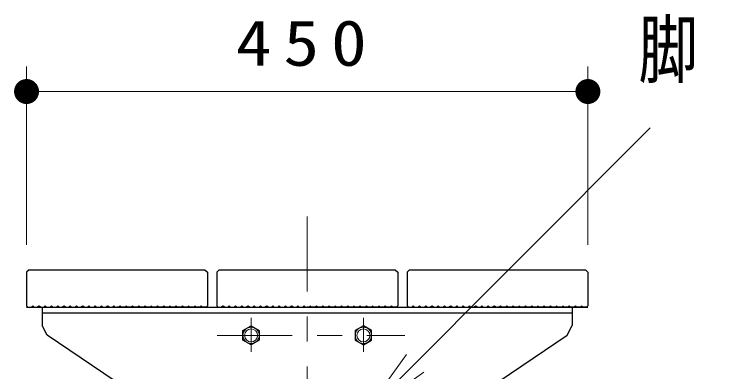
# Model space of a CAD drawing. Units: millimetres on the paper, scale 1:20. Extents: x -767 to 0, y -77 to 257.
# Drawn here: x -120.2 to -91.99, y 128.27 to 142.58 of the extents above; entities that cross this region are included whole.
import ezdxf

# ---------------------------------------------------------------- set-up
doc = ezdxf.new("R2010")
doc.units = ezdxf.units.MM
doc.linetypes.add('USER2', pattern=[6, 3, -1, 1, -1])
doc.layers.add('LY_1', color=7, linetype='Continuous', lineweight=25)
doc.styles.add('ＭＳ ゴシック', font='')
doc.styles.get('ＭＳ ゴシック').set_extended_font_data('MS Gothic')

# ---------------------------------------------------------------- blocks, each defined once
blk = doc.blocks.new('open_arrow')
at = {"color": 0, "linetype": 'Continuous', "lineweight": -2}
blk.add_lwpolyline([(7.5, 1.25), (0, 0), (7.5, -1.25)], dxfattribs=at)
blk = doc.blocks.new('filled_dot')
at = {"color": 0, "linetype": 'Continuous', "lineweight": -2, "const_width": 1.25}
blk.add_lwpolyline([(-0.625, 0, 1), (0.625, 0, 1)], format="xyb", close=True, dxfattribs=at)

msp = doc.modelspace()

# ---------------------------------------------------------------- linework, layer by layer
at = {"layer": 'LY_1', "lineweight": 13}
for p, q in [((-119.698, 133.353), (-119.698, 140.484)), ((-97.198, 133.353), (-97.198, 140.484)), ((-119.698, 139.484), (-97.198, 139.484)), ((-106.243, 126.49), (-94.701, 138.032))]:
    msp.add_line(p, q, dxfattribs=at)
at = {"layer": 'LY_1', "linetype": 'USER2', "lineweight": 13}
for p, q in [((-108.448, 134.48), (-108.448, 110.634)), ((-110.698, 130.43), (-110.698, 129.072)), ((-106.198, 130.43), (-106.198, 129.072)), ((-112.054, 129.728), (-104.538, 129.728))]:
    msp.add_line(p, q, dxfattribs=at)
at = {"layer": 'LY_1', "color": 32}
for p, q in [((-119.598, 132.353), (-119.698, 132.253)), ((-119.598, 132.353), (-112.548, 132.353)), ((-112.548, 132.353), (-112.448, 132.253)), ((-111.973, 132.353), (-112.073, 132.253)), ((-111.973, 132.353), (-104.923, 132.353)), ((-104.923, 132.353), (-104.823, 132.253)), ((-104.348, 132.353), (-104.448, 132.253)), ((-104.348, 132.353), (-97.298, 132.353)), ((-97.298, 132.353), (-97.198, 132.253)), ((-119.698, 132.253), (-119.698, 130.903)), ((-112.448, 132.253), (-112.448, 130.903)), ((-112.073, 132.253), (-112.073, 130.903)), ((-104.823, 132.253), (-104.823, 130.903)), ((-104.448, 132.253), (-104.448, 130.903)), ((-97.198, 132.253), (-97.198, 130.903)), ((-119.698, 130.903), (-119.648, 130.853)), ((-112.448, 130.903), (-112.498, 130.853)), ((-112.073, 130.903), (-112.023, 130.853)), ((-104.823, 130.903), (-104.873, 130.853)), ((-104.448, 130.903), (-104.398, 130.853)), ((-97.198, 130.903), (-97.248, 130.853)), ((-119.648, 130.853), (-119.504, 130.853)), ((-119.392, 130.853), (-119.254, 130.853)), ((-119.142, 130.853), (-119.004, 130.853)), ((-118.892, 130.853), (-118.754, 130.853)), ((-118.642, 130.853), (-118.504, 130.853)), ((-118.392, 130.853), (-118.254, 130.853)), ((-118.142, 130.853), (-118.004, 130.853)), ((-117.892, 130.853), (-117.754, 130.853)), ((-117.642, 130.853), (-117.504, 130.853)), ((-117.392, 130.853), (-117.254, 130.853)), ((-117.142, 130.853), (-117.004, 130.853)), ((-116.892, 130.853), (-116.754, 130.853)), ((-116.642, 130.853), (-116.504, 130.853)), ((-116.392, 130.853), (-116.254, 130.853)), ((-116.142, 130.853), (-116.073, 130.853)), ((-116.004, 130.853), (-116.073, 130.853)), ((-115.754, 130.853), (-115.892, 130.853)), ((-115.504, 130.853), (-115.642, 130.853)), ((-115.254, 130.853), (-115.392, 130.853)), ((-115.004, 130.853), (-115.142, 130.853)), ((-114.754, 130.853), (-114.892, 130.853)), ((-114.504, 130.853), (-114.642, 130.853)), ((-114.254, 130.853), (-114.392, 130.853)), ((-114.004, 130.853), (-114.142, 130.853)), ((-113.754, 130.853), (-113.892, 130.853)), ((-113.504, 130.853), (-113.642, 130.853)), ((-113.254, 130.853), (-113.392, 130.853)), ((-113.004, 130.853), (-113.142, 130.853)), ((-112.754, 130.853), (-112.892, 130.853)), ((-112.498, 130.853), (-112.642, 130.853)), ((-112.023, 130.853), (-111.879, 130.853)), ((-111.767, 130.853), (-111.629, 130.853)), ((-111.517, 130.853), (-111.379, 130.853)), ((-111.267, 130.853), (-111.129, 130.853)), ((-111.017, 130.853), (-110.879, 130.853)), ((-110.767, 130.853), (-110.629, 130.853)), ((-110.517, 130.853), (-110.379, 130.853)), ((-110.267, 130.853), (-110.129, 130.853)), ((-110.017, 130.853), (-109.879, 130.853)), ((-109.767, 130.853), (-109.629, 130.853)), ((-109.517, 130.853), (-109.379, 130.853)), ((-109.267, 130.853), (-109.129, 130.853)), ((-109.017, 130.853), (-108.879, 130.853)), ((-108.767, 130.853), (-108.629, 130.853)), ((-108.517, 130.853), (-108.448, 130.853)), ((-108.379, 130.853), (-108.448, 130.853)), ((-108.129, 130.853), (-108.267, 130.853)), ((-107.879, 130.853), (-108.017, 130.853)), ((-107.629, 130.853), (-107.767, 130.853)), ((-107.379, 130.853), (-107.517, 130.853)), ((-107.129, 130.853), (-107.267, 130.853)), ((-106.879, 130.853), (-107.017, 130.853)), ((-106.629, 130.853), (-106.767, 130.853)), ((-106.379, 130.853), (-106.517, 130.853)), ((-106.129, 130.853), (-106.267, 130.853)), ((-105.879, 130.853), (-106.017, 130.853)), ((-105.629, 130.853), (-105.767, 130.853)), ((-105.379, 130.853), (-105.517, 130.853)), ((-105.129, 130.853), (-105.267, 130.853)), ((-104.873, 130.853), (-105.017, 130.853)), ((-104.398, 130.853), (-104.254, 130.853)), ((-104.142, 130.853), (-104.004, 130.853)), ((-103.892, 130.853), (-103.754, 130.853)), ((-103.642, 130.853), (-103.504, 130.853)), ((-103.392, 130.853), (-103.254, 130.853)), ((-103.142, 130.853), (-103.004, 130.853)), ((-102.892, 130.853), (-102.754, 130.853)), ((-102.642, 130.853), (-102.504, 130.853)), ((-102.392, 130.853), (-102.254, 130.853)), ((-102.142, 130.853), (-102.004, 130.853)), ((-101.892, 130.853), (-101.754, 130.853)), ((-101.642, 130.853), (-101.504, 130.853)), ((-101.392, 130.853), (-101.254, 130.853)), ((-101.142, 130.853), (-101.004, 130.853)), ((-100.892, 130.853), (-100.823, 130.853)), ((-100.754, 130.853), (-100.823, 130.853)), ((-100.504, 130.853), (-100.642, 130.853)), ((-100.254, 130.853), (-100.392, 130.853)), ((-100.004, 130.853), (-100.142, 130.853)), ((-99.754, 130.853), (-99.892, 130.853)), ((-99.504, 130.853), (-99.642, 130.853)), ((-99.254, 130.853), (-99.392, 130.853)), ((-99.004, 130.853), (-99.142, 130.853)), ((-98.754, 130.853), (-98.892, 130.853)), ((-98.504, 130.853), (-98.642, 130.853)), ((-98.254, 130.853), (-98.392, 130.853)), ((-98.004, 130.853), (-98.142, 130.853)), ((-97.754, 130.853), (-97.892, 130.853)), ((-97.504, 130.853), (-97.642, 130.853)), ((-97.248, 130.853), (-97.392, 130.853))]:
    msp.add_line(p, q, dxfattribs=at)
at = {"layer": 'LY_1'}
for p, q in [((-119.698, 130.853), (-97.198, 130.853)), ((-119.459, 130.899), (-119.504, 130.853)), ((-119.392, 130.853), (-119.437, 130.899)), ((-119.209, 130.899), (-119.254, 130.853)), ((-119.142, 130.853), (-119.187, 130.899)), ((-119.073, 130.853), (-119.073, 130.128)), ((-119.073, 130.628), (-97.823, 130.628)), ((-118.959, 130.899), (-119.004, 130.853)), ((-118.892, 130.853), (-118.937, 130.899)), ((-118.709, 130.899), (-118.754, 130.853)), ((-118.642, 130.853), (-118.687, 130.899)), ((-118.459, 130.899), (-118.504, 130.853)), ((-118.392, 130.853), (-118.437, 130.899)), ((-118.209, 130.899), (-118.254, 130.853)), ((-118.142, 130.853), (-118.187, 130.899)), ((-117.959, 130.899), (-118.004, 130.853)), ((-117.892, 130.853), (-117.937, 130.899)), ((-117.709, 130.899), (-117.754, 130.853)), ((-117.642, 130.853), (-117.687, 130.899)), ((-117.459, 130.899), (-117.504, 130.853)), ((-117.392, 130.853), (-117.437, 130.899)), ((-117.209, 130.899), (-117.254, 130.853)), ((-117.142, 130.853), (-117.187, 130.899)), ((-116.959, 130.899), (-117.004, 130.853)), ((-116.892, 130.853), (-116.937, 130.899)), ((-116.709, 130.899), (-116.754, 130.853)), ((-116.642, 130.853), (-116.687, 130.899)), ((-116.459, 130.899), (-116.504, 130.853)), ((-116.392, 130.853), (-116.437, 130.899)), ((-116.209, 130.899), (-116.254, 130.853)), ((-116.142, 130.853), (-116.187, 130.899)), ((-116.004, 130.853), (-115.959, 130.899)), ((-115.937, 130.899), (-115.892, 130.853)), ((-115.754, 130.853), (-115.709, 130.899)), ((-115.687, 130.899), (-115.642, 130.853)), ((-115.504, 130.853), (-115.459, 130.899)), ((-115.437, 130.899), (-115.392, 130.853)), ((-115.254, 130.853), (-115.209, 130.899)), ((-115.187, 130.899), (-115.142, 130.853)), ((-115.004, 130.853), (-114.959, 130.899)), ((-114.937, 130.899), (-114.892, 130.853)), ((-114.754, 130.853), (-114.709, 130.899)), ((-114.687, 130.899), (-114.642, 130.853)), ((-114.504, 130.853), (-114.459, 130.899)), ((-114.437, 130.899), (-114.392, 130.853)), ((-114.254, 130.853), (-114.209, 130.899)), ((-114.187, 130.899), (-114.142, 130.853)), ((-114.004, 130.853), (-113.959, 130.899)), ((-113.937, 130.899), (-113.892, 130.853)), ((-113.754, 130.853), (-113.709, 130.899)), ((-113.687, 130.899), (-113.642, 130.853)), ((-113.504, 130.853), (-113.459, 130.899)), ((-113.437, 130.899), (-113.392, 130.853)), ((-113.254, 130.853), (-113.209, 130.899)), ((-113.187, 130.899), (-113.142, 130.853)), ((-113.004, 130.853), (-112.959, 130.899)), ((-112.937, 130.899), (-112.892, 130.853)), ((-112.754, 130.853), (-112.709, 130.899)), ((-112.687, 130.899), (-112.642, 130.853)), ((-111.834, 130.899), (-111.879, 130.853)), ((-111.767, 130.853), (-111.812, 130.899)), ((-111.584, 130.899), (-111.629, 130.853)), ((-111.517, 130.853), (-111.562, 130.899)), ((-111.334, 130.899), (-111.379, 130.853)), ((-111.267, 130.853), (-111.312, 130.899)), ((-111.084, 130.899), (-111.129, 130.853)), ((-111.017, 130.853), (-111.062, 130.899)), ((-110.834, 130.899), (-110.879, 130.853)), ((-110.767, 130.853), (-110.812, 130.899)), ((-110.584, 130.899), (-110.629, 130.853)), ((-110.517, 130.853), (-110.562, 130.899)), ((-110.334, 130.899), (-110.379, 130.853)), ((-110.267, 130.853), (-110.312, 130.899)), ((-110.084, 130.899), (-110.129, 130.853)), ((-110.017, 130.853), (-110.062, 130.899)), ((-109.834, 130.899), (-109.879, 130.853)), ((-109.767, 130.853), (-109.812, 130.899)), ((-109.584, 130.899), (-109.629, 130.853)), ((-109.517, 130.853), (-109.562, 130.899)), ((-109.334, 130.899), (-109.379, 130.853)), ((-109.267, 130.853), (-109.312, 130.899)), ((-109.084, 130.899), (-109.129, 130.853)), ((-109.017, 130.853), (-109.062, 130.899)), ((-108.834, 130.899), (-108.879, 130.853)), ((-108.767, 130.853), (-108.812, 130.899)), ((-108.584, 130.899), (-108.629, 130.853)), ((-108.517, 130.853), (-108.562, 130.899)), ((-108.379, 130.853), (-108.334, 130.899)), ((-108.312, 130.899), (-108.267, 130.853)), ((-108.129, 130.853), (-108.084, 130.899)), ((-108.062, 130.899), (-108.017, 130.853)), ((-107.879, 130.853), (-107.834, 130.899)), ((-107.812, 130.899), (-107.767, 130.853)), ((-107.629, 130.853), (-107.584, 130.899)), ((-107.562, 130.899), (-107.517, 130.853)), ((-107.379, 130.853), (-107.334, 130.899)), ((-107.312, 130.899), (-107.267, 130.853)), ((-107.129, 130.853), (-107.084, 130.899)), ((-107.062, 130.899), (-107.017, 130.853)), ((-106.879, 130.853), (-106.834, 130.899)), ((-106.812, 130.899), (-106.767, 130.853)), ((-106.629, 130.853), (-106.584, 130.899)), ((-106.562, 130.899), (-106.517, 130.853)), ((-106.379, 130.853), (-106.334, 130.899)), ((-106.312, 130.899), (-106.267, 130.853)), ((-106.129, 130.853), (-106.084, 130.899)), ((-106.062, 130.899), (-106.017, 130.853)), ((-105.879, 130.853), (-105.834, 130.899)), ((-105.812, 130.899), (-105.767, 130.853)), ((-105.629, 130.853), (-105.584, 130.899)), ((-105.562, 130.899), (-105.517, 130.853)), ((-105.379, 130.853), (-105.334, 130.899)), ((-105.312, 130.899), (-105.267, 130.853)), ((-105.129, 130.853), (-105.084, 130.899)), ((-105.062, 130.899), (-105.017, 130.853)), ((-104.209, 130.899), (-104.254, 130.853)), ((-104.142, 130.853), (-104.187, 130.899)), ((-103.959, 130.899), (-104.004, 130.853)), ((-103.892, 130.853), (-103.937, 130.899)), ((-103.709, 130.899), (-103.754, 130.853)), ((-103.642, 130.853), (-103.687, 130.899)), ((-103.459, 130.899), (-103.504, 130.853)), ((-103.392, 130.853), (-103.437, 130.899)), ((-103.209, 130.899), (-103.254, 130.853)), ((-103.142, 130.853), (-103.187, 130.899)), ((-102.959, 130.899), (-103.004, 130.853)), ((-102.892, 130.853), (-102.937, 130.899)), ((-102.709, 130.899), (-102.754, 130.853)), ((-102.642, 130.853), (-102.687, 130.899)), ((-102.459, 130.899), (-102.504, 130.853)), ((-102.392, 130.853), (-102.437, 130.899)), ((-102.209, 130.899), (-102.254, 130.853)), ((-102.142, 130.853), (-102.187, 130.899)), ((-101.959, 130.899), (-102.004, 130.853)), ((-101.892, 130.853), (-101.937, 130.899)), ((-101.709, 130.899), (-101.754, 130.853)), ((-101.642, 130.853), (-101.687, 130.899)), ((-101.459, 130.899), (-101.504, 130.853)), ((-101.392, 130.853), (-101.437, 130.899)), ((-101.209, 130.899), (-101.254, 130.853)), ((-101.142, 130.853), (-101.187, 130.899)), ((-100.959, 130.899), (-101.004, 130.853)), ((-100.892, 130.853), (-100.937, 130.899)), ((-100.754, 130.853), (-100.709, 130.899)), ((-100.687, 130.899), (-100.642, 130.853)), ((-100.504, 130.853), (-100.459, 130.899)), ((-100.437, 130.899), (-100.392, 130.853)), ((-100.254, 130.853), (-100.209, 130.899)), ((-100.187, 130.899), (-100.142, 130.853)), ((-100.004, 130.853), (-99.959, 130.899)), ((-99.937, 130.899), (-99.892, 130.853)), ((-99.754, 130.853), (-99.709, 130.899)), ((-99.687, 130.899), (-99.642, 130.853)), ((-99.504, 130.853), (-99.459, 130.899)), ((-99.437, 130.899), (-99.392, 130.853)), ((-99.254, 130.853), (-99.209, 130.899)), ((-99.187, 130.899), (-99.142, 130.853)), ((-99.004, 130.853), (-98.959, 130.899)), ((-98.937, 130.899), (-98.892, 130.853)), ((-98.754, 130.853), (-98.709, 130.899)), ((-98.687, 130.899), (-98.642, 130.853)), ((-98.504, 130.853), (-98.459, 130.899)), ((-98.437, 130.899), (-98.392, 130.853)), ((-98.254, 130.853), (-98.209, 130.899)), ((-98.187, 130.899), (-98.142, 130.853)), ((-98.004, 130.853), (-97.959, 130.899)), ((-97.937, 130.899), (-97.892, 130.853)), ((-97.823, 130.853), (-97.823, 130.128)), ((-97.754, 130.853), (-97.709, 130.899)), ((-97.687, 130.899), (-97.642, 130.853)), ((-97.504, 130.853), (-97.459, 130.899)), ((-97.437, 130.899), (-97.392, 130.853)), ((-118.866, 129.738), (-119.073, 130.128)), ((-111.023, 129.916), (-110.698, 130.104)), ((-110.698, 130.104), (-110.373, 129.916)), ((-106.198, 130.104), (-106.523, 129.916)), ((-105.873, 129.916), (-106.198, 130.104)), ((-98.03, 129.738), (-97.823, 130.128)), ((-111.023, 129.541), (-111.023, 129.916)), ((-110.373, 129.916), (-110.373, 129.541)), ((-106.523, 129.916), (-106.523, 129.541)), ((-105.873, 129.541), (-105.873, 129.916)), ((-111.073, 124.482), (-118.866, 129.738)), ((-110.698, 129.353), (-111.023, 129.541)), ((-110.373, 129.541), (-110.698, 129.353)), ((-106.523, 129.541), (-106.198, 129.353)), ((-106.198, 129.353), (-105.873, 129.541)), ((-105.823, 124.482), (-98.03, 129.738))]:
    msp.add_line(p, q, dxfattribs=at)
at = {"layer": 'LY_1', "lineweight": 13}
for centre, radius in [((-110.698, 129.728), 0.325), ((-110.698, 129.728), 0.26), ((-106.198, 129.728), 0.325), ((-106.198, 129.728), 0.26)]:
    msp.add_circle(centre, radius, dxfattribs=at)
at = {"layer": 'LY_1'}
for centre in [(-119.448, 130.888), (-119.198, 130.888), (-118.948, 130.888), (-118.698, 130.888), (-118.448, 130.888), (-118.198, 130.888), (-117.948, 130.888), (-117.698, 130.888), (-117.448, 130.888), (-117.198, 130.888), (-116.948, 130.888), (-116.698, 130.888), (-116.448, 130.888), (-116.198, 130.888), (-115.948, 130.888), (-115.948, 130.888), (-115.698, 130.888), (-115.448, 130.888), (-115.198, 130.888), (-114.948, 130.888), (-114.698, 130.888), (-114.448, 130.888), (-114.198, 130.888), (-113.948, 130.888), (-113.698, 130.888), (-113.448, 130.888), (-113.198, 130.888), (-112.948, 130.888), (-112.698, 130.888), (-111.823, 130.888), (-111.573, 130.888), (-111.323, 130.888), (-111.073, 130.888), (-110.823, 130.888), (-110.573, 130.888), (-110.323, 130.888), (-110.073, 130.888), (-109.823, 130.888), (-109.573, 130.888), (-109.323, 130.888), (-109.073, 130.888), (-108.823, 130.888), (-108.573, 130.888), (-108.323, 130.888), (-108.323, 130.888), (-108.073, 130.888), (-107.823, 130.888), (-107.573, 130.888), (-107.323, 130.888), (-107.073, 130.888), (-106.823, 130.888), (-106.573, 130.888), (-106.323, 130.888), (-106.073, 130.888), (-105.823, 130.888), (-105.573, 130.888), (-105.323, 130.888), (-105.073, 130.888), (-104.198, 130.888), (-103.948, 130.888), (-103.698, 130.888), (-103.448, 130.888), (-103.198, 130.888), (-102.948, 130.888), (-102.698, 130.888), (-102.448, 130.888), (-102.198, 130.888), (-101.948, 130.888), (-101.698, 130.888), (-101.448, 130.888), (-101.198, 130.888), (-100.948, 130.888), (-100.698, 130.888), (-100.698, 130.888), (-100.448, 130.888), (-100.198, 130.888), (-99.948, 130.888), (-99.698, 130.888), (-99.448, 130.888), (-99.198, 130.888), (-98.948, 130.888), (-98.698, 130.888), (-98.448, 130.888), (-98.198, 130.888), (-97.948, 130.888), (-97.698, 130.888), (-97.448, 130.888)]:
    msp.add_arc(centre, 0.015, 45, 135, dxfattribs=at)

# ---------------------------------------------------------------- block references
at = {"layer": 'LY_1', "lineweight": 13, "xscale": 0.4, "yscale": 0.4}
msp.add_blockref('filled_dot', (-119.698, 139.484), dxfattribs=at)
for name, p, rotation in [('filled_dot', (-97.198, 139.484), 180), ('open_arrow', (-106.243, 126.49), 45)]:
    msp.add_blockref(name, p, dxfattribs=dict(at, rotation=rotation))

# ---------------------------------------------------------------- texts
at = {"layer": 'LY_1', "style": 'ＭＳ ゴシック'}
for s, insert, char_height, attachment_point in [('\\T1.5;\\W0.8;脚化粧板：合成木材\\~105×30', (-95.174, 141.032), 2.199, 4), ('\\T1.33;\\W1.15;450', (-108.448, 140.484), 1.833, 8)]:
    msp.add_mtext(s, dxfattribs=dict(at, insert=insert, char_height=char_height, attachment_point=attachment_point))

doc.saveas('drawing.dxf')
